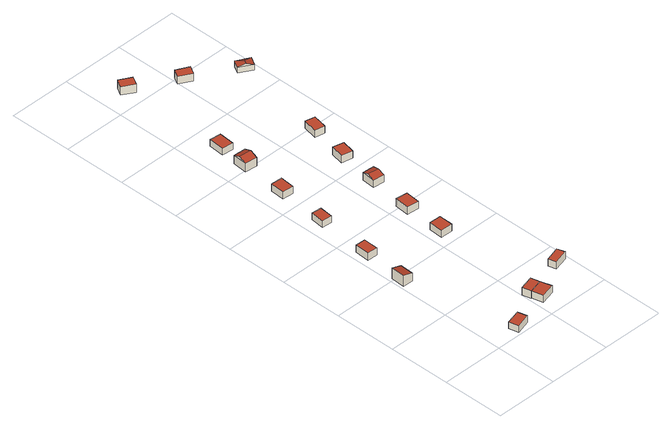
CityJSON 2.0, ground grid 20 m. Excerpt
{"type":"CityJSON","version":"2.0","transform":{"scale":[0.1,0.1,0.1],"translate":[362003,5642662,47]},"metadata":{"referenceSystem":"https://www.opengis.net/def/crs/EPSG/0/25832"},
"CityObjects":{
"building1":{"type":"Building","attributes":{"Geometrietyp2DReferenz":"3000","Gemeindeschluessel":"05315000","function":"31001_1313","roofType":"1000","measuredHeight":2.25,"storeysAboveGround":1},"address":[{"country":"Germany","locality":"Köln","thoroughfareNumber":"67c","thoroughfareName":"Alter Deutzer Postweg"}],"geometry":[{"type":"Solid","lod":"2","boundaries":[[[[0,1,2,3]],[[4,5,1,0]],[[6,7,5,4]],[[3,2,7,6]],[[4,0,3,6]],[[1,5,7,2]]]],"semantics":{"surfaces":[{"type":"WallSurface"},{"type":"RoofSurface"},{"type":"GroundSurface"}],"values":[[0,0,0,0,1,2]]}}]},
"building2":{"type":"Building","attributes":{"Geometrietyp2DReferenz":"3000","Gemeindeschluessel":"05315000","function":"31001_1313","roofType":"2100","measuredHeight":3.71,"storeysAboveGround":1},"address":[{"country":"Germany","locality":"Köln","thoroughfareNumber":"67c","thoroughfareName":"Alter Deutzer Postweg"}],"geometry":[{"type":"Solid","lod":"2","boundaries":[[[[8,9,10,11]],[[12,13,9,8]],[[14,15,13,12]],[[11,10,15,14]],[[12,8,11,14]],[[9,13,15,10]]]],"semantics":{"surfaces":[{"type":"WallSurface"},{"type":"RoofSurface"},{"type":"GroundSurface"}],"values":[[0,0,0,0,1,2]]}}]},
"building3":{"type":"Building","attributes":{"Geometrietyp2DReferenz":"3000","Gemeindeschluessel":"05315000","function":"31001_1313","roofType":"1000","measuredHeight":2.38,"storeysAboveGround":1},"address":[{"country":"Germany","locality":"Köln","thoroughfareNumber":"67c","thoroughfareName":"Alter Deutzer Postweg"}],"geometry":[{"type":"Solid","lod":"2","boundaries":[[[[16,17,18,19]],[[20,21,17,16]],[[22,23,21,20]],[[19,18,23,22]],[[20,16,19,22]],[[17,21,23,18]]]],"semantics":{"surfaces":[{"type":"WallSurface"},{"type":"RoofSurface"},{"type":"GroundSurface"}],"values":[[0,0,0,0,1,2]]}}]},
"building4":{"type":"Building","attributes":{"Geometrietyp2DReferenz":"3000","Gemeindeschluessel":"05315000","function":"31001_1313","roofType":"1000","measuredHeight":2.44,"storeysAboveGround":1},"address":[{"country":"Germany","locality":"Köln","thoroughfareNumber":"67c","thoroughfareName":"Alter Deutzer Postweg"}],"geometry":[{"type":"Solid","lod":"2","boundaries":[[[[24,25,26,27]],[[28,29,25,24]],[[30,31,29,28]],[[27,26,31,30]],[[28,24,27,30]],[[25,29,31,26]]]],"semantics":{"surfaces":[{"type":"WallSurface"},{"type":"RoofSurface"},{"type":"GroundSurface"}],"values":[[0,0,0,0,1,2]]}}]},
"building5":{"type":"Building","attributes":{"Geometrietyp2DReferenz":"3000","Gemeindeschluessel":"05315000","function":"51009_1610","roofType":"1000","measuredHeight":2.47},"geometry":[{"type":"Solid","lod":"2","boundaries":[[[[27,32,33,34]],[[30,35,32,27]],[[36,37,35,30]],[[34,33,37,36]],[[30,27,34,36]],[[32,35,37,33]]]],"semantics":{"surfaces":[{"type":"WallSurface"},{"type":"RoofSurface"},{"type":"GroundSurface"}],"values":[[0,0,0,0,1,2]]}}]},
"building6":{"type":"Building","attributes":{"Geometrietyp2DReferenz":"3000","Gemeindeschluessel":"05315000","function":"31001_1313","roofType":"1000","measuredHeight":2.22,"storeysAboveGround":1},"address":[{"country":"Germany","locality":"Köln","thoroughfareNumber":"67c","thoroughfareName":"Alter Deutzer Postweg"}],"geometry":[{"type":"Solid","lod":"2","boundaries":[[[[38,39,40,41]],[[42,43,39,38]],[[44,45,43,42]],[[41,40,45,44]],[[42,38,41,44]],[[39,43,45,40]]]],"semantics":{"surfaces":[{"type":"WallSurface"},{"type":"RoofSurface"},{"type":"GroundSurface"}],"values":[[0,0,0,0,1,2]]}}]},
"building7":{"type":"Building","attributes":{"Geometrietyp2DReferenz":"3000","Gemeindeschluessel":"05315000","function":"31001_1313","roofType":"1000","measuredHeight":2.37,"storeysAboveGround":1},"address":[{"country":"Germany","locality":"Köln","thoroughfareNumber":"67c","thoroughfareName":"Alter Deutzer Postweg"}],"geometry":[{"type":"Solid","lod":"2","boundaries":[[[[46,47,48,49]],[[50,51,47,46]],[[52,53,51,50]],[[49,48,53,52]],[[50,46,49,52]],[[47,51,53,48]]]],"semantics":{"surfaces":[{"type":"WallSurface"},{"type":"RoofSurface"},{"type":"GroundSurface"}],"values":[[0,0,0,0,1,2]]}}]},
"building8":{"type":"Building","attributes":{"Geometrietyp2DReferenz":"3000","Gemeindeschluessel":"05315000","function":"31001_1313","roofType":"1000","measuredHeight":2.41,"storeysAboveGround":1},"address":[{"country":"Germany","locality":"Köln","thoroughfareNumber":"67c","thoroughfareName":"Alter Deutzer Postweg"}],"geometry":[{"type":"Solid","lod":"2","boundaries":[[[[54,55,56,57]],[[58,59,55,54]],[[60,61,59,58]],[[57,56,61,60]],[[58,54,57,60]],[[55,59,61,56]]]],"semantics":{"surfaces":[{"type":"WallSurface"},{"type":"RoofSurface"},{"type":"GroundSurface"}],"values":[[0,0,0,0,1,2]]}}]},
"building9":{"type":"Building","attributes":{"Geometrietyp2DReferenz":"3000","Gemeindeschluessel":"05315000","function":"31001_1313","roofType":"3100","measuredHeight":3.8,"storeysAboveGround":1},"address":[{"country":"Germany","locality":"Köln","thoroughfareNumber":"67c","thoroughfareName":"Alter Deutzer Postweg"}],"geometry":[{"type":"Solid","lod":"2","boundaries":[[[[62,63,64,65]],[[66,67,63,62]],[[68,69,67,66]],[[65,64,69,68]],[[62,70,66]],[[68,71,65]],[[65,71,70,62]],[[66,70,71,68]],[[63,67,69,64]]]],"semantics":{"surfaces":[{"type":"WallSurface"},{"type":"RoofSurface"},{"type":"GroundSurface"}],"values":[[0,0,0,0,0,0,1,1,2]]}}]},
"building10":{"type":"Building","attributes":{"Geometrietyp2DReferenz":"3000","Gemeindeschluessel":"05315000","function":"51009_1610","roofType":"1000","measuredHeight":2.35},"geometry":[{"type":"Solid","lod":"2","boundaries":[[[[72,73,74,75]],[[76,77,73,72]],[[78,79,77,76]],[[75,74,79,78]],[[76,72,75,78]],[[73,77,79,74]]]],"semantics":{"surfaces":[{"type":"WallSurface"},{"type":"RoofSurface"},{"type":"GroundSurface"}],"values":[[0,0,0,0,1,2]]}}]},
"building11":{"type":"Building","attributes":{"Geometrietyp2DReferenz":"3000","Gemeindeschluessel":"05315000","function":"31001_1313","roofType":"1000","measuredHeight":2.23,"storeysAboveGround":1},"address":[{"country":"Germany","locality":"Köln","thoroughfareNumber":"67c","thoroughfareName":"Alter Deutzer Postweg"}],"geometry":[{"type":"Solid","lod":"2","boundaries":[[[[80,81,82,83]],[[84,85,81,80]],[[86,87,85,84]],[[83,82,87,86]],[[84,80,83,86]],[[81,85,87,82]]]],"semantics":{"surfaces":[{"type":"WallSurface"},{"type":"RoofSurface"},{"type":"GroundSurface"}],"values":[[0,0,0,0,1,2]]}}]},
"building12":{"type":"Building","attributes":{"Geometrietyp2DReferenz":"3000","Gemeindeschluessel":"05315000","function":"31001_1313","roofType":"1000","measuredHeight":2.43,"storeysAboveGround":1},"address":[{"country":"Germany","locality":"Köln","thoroughfareNumber":"67c","thoroughfareName":"Alter Deutzer Postweg"}],"geometry":[{"type":"Solid","lod":"2","boundaries":[[[[88,89,90,91]],[[92,93,89,88]],[[94,95,93,92]],[[91,90,95,94]],[[92,88,91,94]],[[89,93,95,90]]]],"semantics":{"surfaces":[{"type":"WallSurface"},{"type":"RoofSurface"},{"type":"GroundSurface"}],"values":[[0,0,0,0,1,2]]}}]},
"building13":{"type":"Building","attributes":{"Geometrietyp2DReferenz":"3000","Gemeindeschluessel":"05315000","function":"31001_1313","roofType":"3100","measuredHeight":3.18,"storeysAboveGround":1},"address":[{"country":"Germany","locality":"Köln","thoroughfareNumber":"67c","thoroughfareName":"Alter Deutzer Postweg"}],"geometry":[{"type":"Solid","lod":"2","boundaries":[[[[96,97,98,99]],[[100,101,97,96]],[[102,103,101,100]],[[99,98,103,102]],[[96,104,100]],[[102,105,99]],[[99,105,104,96]],[[100,104,105,102]],[[97,101,103,98]]]],"semantics":{"surfaces":[{"type":"WallSurface"},{"type":"RoofSurface"},{"type":"GroundSurface"}],"values":[[0,0,0,0,0,0,1,1,2]]}}]},
"building14":{"type":"Building","attributes":{"Geometrietyp2DReferenz":"3000","Gemeindeschluessel":"05315000","function":"31001_1313","roofType":"1000","measuredHeight":2.73,"storeysAboveGround":1},"address":[{"country":"Germany","locality":"Köln","thoroughfareNumber":"67c","thoroughfareName":"Alter Deutzer Postweg"}],"geometry":[{"type":"Solid","lod":"2","boundaries":[[[[106,107,108,109]],[[110,111,107,106]],[[112,113,111,110]],[[109,108,113,112]],[[110,106,109,112]],[[107,111,113,108]]]],"semantics":{"surfaces":[{"type":"WallSurface"},{"type":"RoofSurface"},{"type":"GroundSurface"}],"values":[[0,0,0,0,1,2]]}}]},
"building15":{"type":"Building","attributes":{"Geometrietyp2DReferenz":"3000","Gemeindeschluessel":"05315000","function":"31001_1313","roofType":"1000","measuredHeight":2.51,"storeysAboveGround":1},"address":[{"country":"Germany","locality":"Köln","thoroughfareNumber":"67c","thoroughfareName":"Alter Deutzer Postweg"}],"geometry":[{"type":"Solid","lod":"2","boundaries":[[[[114,115,116,117]],[[118,119,115,114]],[[120,121,119,118]],[[117,116,121,120]],[[118,114,117,120]],[[115,119,121,116]]]],"semantics":{"surfaces":[{"type":"WallSurface"},{"type":"RoofSurface"},{"type":"GroundSurface"}],"values":[[0,0,0,0,1,2]]}}]},
"building16":{"type":"Building","attributes":{"Geometrietyp2DReferenz":"3000","Gemeindeschluessel":"05315000","function":"31001_1313","roofType":"1000","measuredHeight":2.44,"storeysAboveGround":1},"address":[{"country":"Germany","locality":"Köln","thoroughfareNumber":"67c","thoroughfareName":"Alter Deutzer Postweg"}],"geometry":[{"type":"Solid","lod":"2","boundaries":[[[[122,123,124,125]],[[126,127,123,122]],[[128,129,127,126]],[[125,124,129,128]],[[126,122,125,128]],[[123,127,129,124]]]],"semantics":{"surfaces":[{"type":"WallSurface"},{"type":"RoofSurface"},{"type":"GroundSurface"}],"values":[[0,0,0,0,1,2]]}}]},
"building17":{"type":"Building","attributes":{"Geometrietyp2DReferenz":"3000","Gemeindeschluessel":"05315000","function":"31001_1313","roofType":"1000","measuredHeight":2.54,"storeysAboveGround":1},"address":[{"country":"Germany","locality":"Köln","thoroughfareNumber":"67c","thoroughfareName":"Alter Deutzer Postweg"}],"geometry":[{"type":"Solid","lod":"2","boundaries":[[[[130,131,132,133]],[[134,135,131,130]],[[136,137,135,134]],[[133,132,137,136]],[[134,130,133,136]],[[131,135,137,132]]]],"semantics":{"surfaces":[{"type":"WallSurface"},{"type":"RoofSurface"},{"type":"GroundSurface"}],"values":[[0,0,0,0,1,2]]}}]},
"building18":{"type":"Building","attributes":{"Geometrietyp2DReferenz":"3000","Gemeindeschluessel":"05315000","function":"31001_1313","roofType":"5000","measuredHeight":2.76,"storeysAboveGround":1},"address":[{"country":"Germany","locality":"Köln","thoroughfareNumber":"67c","thoroughfareName":"Alter Deutzer Postweg"}],"geometry":[{"type":"Solid","lod":"2","boundaries":[[[[138,139,140,141]],[[142,143,139,138]],[[144,145,143,142]],[[141,140,145,144]],[[138,146,142]],[[144,147,141]],[[141,147,146,138]],[[142,146,147,144]],[[139,143,145,140]]]],"semantics":{"surfaces":[{"type":"WallSurface"},{"type":"RoofSurface"},{"type":"GroundSurface"}],"values":[[0,0,0,0,1,0,1,1,2]]}}]}
},
"vertices":[
[130,23,28],[130,23,5],[123,52,5],[123,52,28],[84,9,28],[84,9,5],[77,41,28],[77,41,5],
[41,403,35],[41,403,8],[9,405,8],[9,405,45],[39,359,35],[39,359,8],[7,360,45],[7,360,8],
[53,549,33],[53,549,9],[21,550,9],[21,550,33],[51,502,33],[51,502,9],[19,503,33],[19,503,9],
[262,59,33],[262,59,9],[252,95,9],[252,95,33],[217,47,33],[217,47,9],[207,83,33],[207,83,9],
[252,95,8],[245,123,8],[245,123,33],[207,83,8],[200,111,33],[200,111,8],
[67,724,33],[67,724,11],[36,727,11],[36,727,33],[63,681,33],[63,681,11],[32,684,33],[32,684,11],
[80,882,38],[80,882,14],[44,885,14],[44,885,38],[76,836,38],[76,836,14],[40,839,38],[40,839,14],
[260,472,36],[260,472,12],[223,473,12],[223,473,36],[258,427,36],[258,427,12],[221,428,36],[221,428,12],
[96,1033,42],[96,1033,14],[57,1036,14],[57,1036,42],[92,986,42],[92,986,14],[53,990,42],[53,990,14],[94,1010,52],[55,1013,52],
[386,132,35],[386,132,11],[379,157,11],[379,157,35],[339,119,35],[339,119,11],[333,144,35],[333,144,11],
[100,1128,37],[100,1128,15],[64,1131,15],[64,1131,37],[96,1078,37],[96,1078,15],[60,1081,37],[60,1081,15],
[269,603,36],[269,603,11],[232,607,11],[232,607,36],[265,557,36],[265,557,11],[228,561,36],[228,561,11],
[284,742,38],[284,742,13],[247,745,13],[247,745,38],[279,698,38],[279,698,13],[243,702,38],[243,702,13],[281,720,45],[245,724,45],
[104,1455,43],[104,1455,15],[67,1476,15],[67,1476,43],[89,1428,43],[89,1428,15],[51,1450,43],[51,1450,15],
[302,869,38],[302,869,13],[267,877,13],[267,877,38],[293,827,38],[293,827,13],[258,834,38],[258,834,13],
[326,998,38],[326,998,14],[295,1005,14],[295,1005,38],[316,953,38],[316,953,14],[285,959,38],[285,959,14],
[244,1379,40],[244,1379,14],[204,1400,14],[204,1400,40],[230,1354,40],[230,1354,14],[191,1375,40],[191,1375,14],
[350,1320,32],[350,1320,13],[336,1295,13],[336,1295,32],[391,1297,32],[391,1297,13],[376,1272,32],[376,1272,13],[362,1293,41],[356,1283,41]
]}
